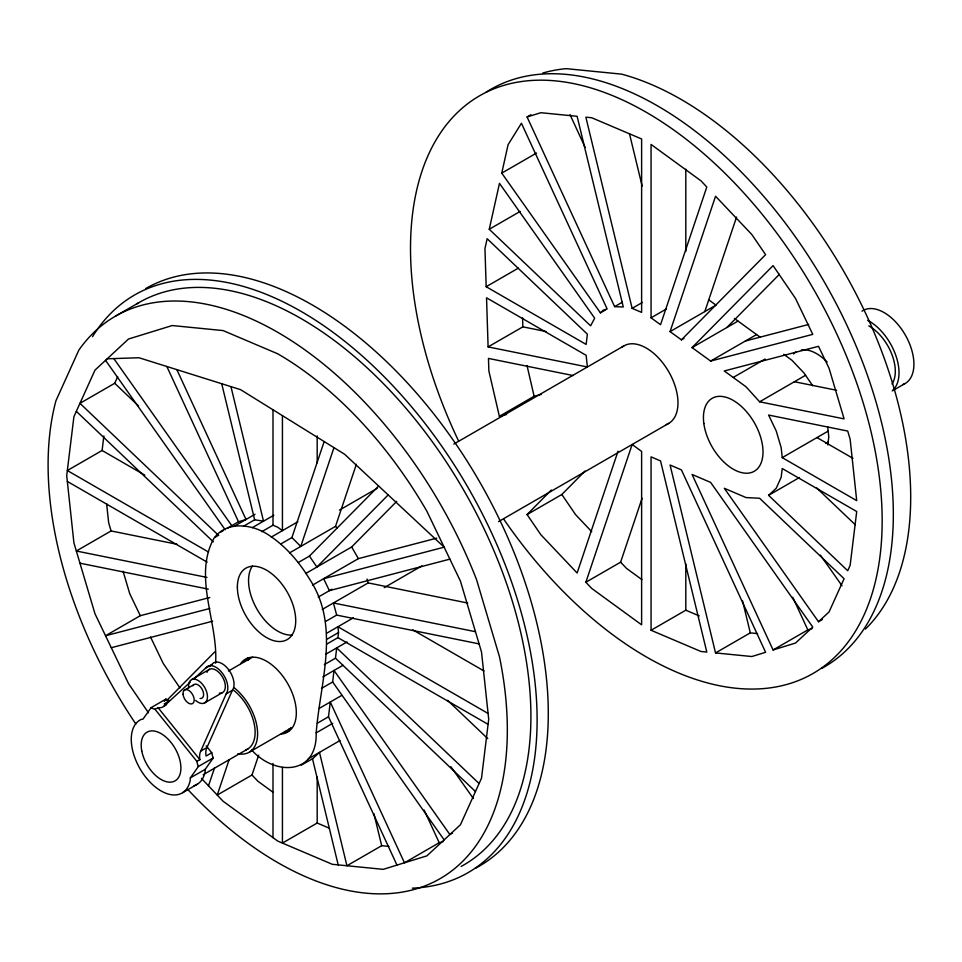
<?xml version="1.0" encoding="UTF-8"?>
<svg xmlns="http://www.w3.org/2000/svg" width="962" height="962" viewBox="0 0 962 962"><rect width="100%" height="100%" fill="white"/><g stroke="black" fill="none" stroke-linecap="round" stroke-linejoin="round"><path stroke-width="1.44" d="M206.193 745.815L211.772 752.753A17.556 10.137 60 0 0 213.239 757.924L198.352 766.522L190.332 777.921L190.175 780.531A42.124 24.327 60 0 1 146.152 777.717A42.124 24.327 60 0 1 141.101 719.468L143.037 719.083L151.058 707.683L165.945 699.085A17.556 10.137 60 0 0 169.709 700.637L164.201 703.968L164.899 704.088A17.556 10.137 60 0 0 166.618 704.124M213.239 757.924L205.231 769.323L205.074 771.933A42.124 24.327 60 0 1 194.059 785.689M251.695 750.059C274.855 775.961 317.34 775.384 316.185 732.876C320.238 681.445 340.596 626.118 309.548 579.064C298.617 561.062 284.56 544.841 266.546 533.669C250.288 523.869 226.298 521.2 213.877 538.371C192.857 576.923 218.254 622.426 215.596 663.167M396.969 865.103L328.511 716.762L330.267 702.032L404.461 862.794L439.213 842.724L443.422 841.425M444.143 839.886L332.648 681.974L334.018 670.454L449.879 834.547L452.453 833.068M475.468 791.534L335.473 658.188L336.7 647.907L479.088 783.537M326.755 644.095L337.927 637.65L338.528 632.551L337.915 626.755L488.083 713.455M208.453 552.008L67.34 470.538L102.092 450.469L103.86 435.93M827.813 444.937L828.787 436.928L827.705 426.839M489.249 229.269L499.482 183.357L594.672 318.169L590.62 325.829L489.249 229.269L520.141 211.436M501.755 173.124L508.104 144.661L521.428 123.244L607.142 308.958L603.33 310.137L600.408 312.842L501.755 173.124L536.507 153.066M208.501 785.834L214.646 767.532M280.736 544.023L291.907 537.566L324.17 441.546M229.148 759.631L217.244 795.057L251.996 774.999L258.658 755.158M333.97 447.631L300.769 546.428L291.907 537.566M289.598 552.873L335.522 526.358L356.385 464.261M618.037 451.214L577.116 573.015L540.836 534.704L527.08 514.574L551.334 490.019M585.858 582.238L632.142 444.492L641.618 451.406L641.618 624.819L591.726 588.431L585.858 582.238L620.61 562.181L642.087 498.268M670.069 331.613L715.548 196.236L751.839 234.536L765.596 254.665L681.421 339.851L670.069 331.613L715.993 305.11L708.85 299.928M704.821 311.556L736.567 217.063M198.352 766.522A17.556 10.137 60 0 1 197.126 762.625L196.885 761.399L199.855 759.631A17.556 10.137 60 0 1 200.769 751.057L226.226 693.83A16.847 9.728 60 0 0 221.861 672.522A16.847 9.728 60 0 0 205.591 668.157L193.542 679.16M211.772 752.753L206.06 756.048A17.556 10.137 60 0 1 206.974 747.474L232.431 690.259A16.847 9.728 60 0 0 228.066 668.939A16.847 9.728 60 0 0 211.796 664.586L205.591 668.157M218.747 535.545L79.954 403.343L114.706 383.285L117.713 376.635M164.346 701.37L165.945 699.085M166.642 700.577L214.718 651.935M298.256 562.542L309.427 556.084L378.655 486.026M388.179 494.925L316.907 567.039L309.427 556.084M305.736 573.496L351.659 546.981L396.729 501.37M692.075 347.595L773.075 265.62L795.538 298.485L812.758 334.355L710.641 361.063L692.075 347.595L737.998 321.08M527.08 514.574L561.832 494.504L585.04 471.019M726.827 327.537L779.424 274.302M768.59 495.346L776.214 488.263L781.168 477.308L782.238 468.53L856.709 511.531L850.143 565.343L847.714 570.719L768.59 495.346L799.47 477.501M818.506 621.729L829.064 611.94L844.095 578.715L759.631 498.268L746.067 497.57L724.278 488.275L818.506 621.729L822.366 619.504M151.058 707.683A17.556 10.137 60 0 0 154.822 709.234L158.694 707.671A17.556 10.137 60 0 0 163.985 706.156L190.26 682.166M209.608 666.582L211.796 664.586M115.356 316.221L138.937 302.609M527.08 116.967L540.836 112.71L577.116 116.306L623.28 306.974L614.622 306.65L527.08 116.967L530.94 114.731M486.171 286.712L586.135 344.42L587.385 334.199L487.145 238.708L484.956 248.545L486.171 286.712L518.35 268.133M177.14 544.3L111.087 530.94L76.335 551.01L206.974 577.416M488.107 346.909L587.385 366.979L586.135 355.315L486.531 297.799L488.107 346.909L522.859 326.839L546.212 331.565M220.623 532.118L223.1 530.687M227.345 528.234L238.516 521.789L246.007 519.468L176.852 369.636M600.408 312.842L605.555 309.872M214.875 537.445L217.352 536.014M234.836 525.925L255.014 514.273M614.622 306.65L622.354 302.188M243.482 526.25L254.653 519.793L263.516 521.176L230.952 386.628M252.345 527.633L273.821 515.235M632.142 308.357L641.618 312.385L641.618 138.973L591.726 117.761L585.858 117.172L632.142 308.357L642.436 302.417M261.832 531.661L272.992 525.216L277.717 527.212L282.431 530.663L282.431 415.632M271.26 537.109L297.871 521.741M651.058 317.821L651.058 144.42L700.949 180.808L706.805 187.001L660.545 324.711L651.058 317.821L666.498 308.898M209.812 597.498L140.296 615.692L105.543 635.75L209.824 608.477M573.111 375.541L488.468 358.429L488.876 370.983L499.374 416.33L534.126 396.272L541.341 394.384M339.454 510.113L377.128 488.359M453.775 444.107L623.953 345.863M681.421 339.851L683.994 338.371M312.47 585.149L358.393 558.633L436.784 538.131M710.641 361.063L756.565 334.56M318.218 597.101L331.962 589.177M191.642 679.617L209.512 669.299M322.258 609.427L368.181 582.912L467.76 603.042M184.223 690.235L193.651 684.788M163.985 706.156L166.462 704.725M733.212 377.453L746.067 386.82L759.631 401.803L844.095 418.867L829.064 368.302L818.506 346.308L724.278 370.959L733.212 377.453L765.103 359.042M228.475 671.007L249.952 658.597M325.493 621.536L336.664 615.091L479.088 643.879M384.211 587.638L421.885 565.884M498.532 521.632L668.71 423.388M204.425 703.018L222.294 692.7M326.743 633.2L353.355 617.832M226.226 693.83L232.431 690.259M327.357 639.008L338.528 632.551M759.631 401.803L805.555 375.288M325.529 654.352L347.005 641.967M324.314 664.646L335.473 658.188M322.847 676.911L343.025 665.259M200.769 751.057L206.974 747.474M321.476 688.431L332.648 681.974M190.332 777.921L205.231 769.323M203.21 774.711L248.136 748.773M319.095 708.477L341.847 695.346M249.867 751.839L291.57 727.753A40.368 23.304 60 0 1 288.961 729.088M182.648 792.688L197.535 784.09M892.231 390.933L904.641 383.766M317.34 723.22L328.511 716.762M782.238 457.635L856.709 500.637L850.143 439.225L847.714 431.06L768.59 415.055L776.214 430.94L781.168 447.631L782.238 457.635L828.162 431.12M316.185 732.876L332.768 723.304M825.685 443.446L828.162 442.015M308.309 758.838L340.079 740.499M301.31 765.127L312.818 758.573L319.48 752.38L346.933 865.752L381.686 845.694L388.937 846.416M329.317 828.186L317.183 823.027L282.431 843.085L282.431 767.472M651.058 630.266L700.949 651.49L706.805 652.068L660.545 460.942L651.058 456.866L651.058 630.266L685.81 610.197L699.29 615.933M715.548 652.933L751.839 656.529L765.596 652.284L681.421 469.889L670.069 465.019L715.548 652.933L750.3 632.864L757.563 633.585M773.075 649.963L795.538 643.037L812.758 627.056L710.641 482.419L692.075 474.458L773.075 649.963L807.827 629.906L812.048 628.607M745.394 341.005L808.681 324.447M499.374 416.33L506.589 414.442M111.291 647.715L212.638 621.199M449.879 559.138L329.389 590.656L323.641 578.703L444.143 547.174L344.624 454.256L240.56 389.646L139.021 357.756L107.203 358.79M794.384 381.734L836.615 390.271M475.468 631.697L333.429 602.982L336.664 615.091M79.954 563.191L208.285 589.129M816.991 437.578L852.945 458.333M102.092 450.469L144.817 475.144M412.794 629.857L484.006 670.971M67.34 481.433L207.143 562.145M337.927 637.65L488.083 724.35M734.451 318.506L759.968 337.025M783.814 354.353L791.991 360.317L803.967 372.955L812.662 385.69M641.919 579.629L626.478 568.362L620.61 562.181M273.304 792.447L257.852 781.192L251.996 774.999M816.341 487.662L855.362 524.831M114.706 383.285L138.564 406M447.546 700.312L487.758 738.624M76.335 411.351L213.323 541.846M591.714 531.673L575.589 514.646L561.832 494.504M335.522 526.358L337.361 528.306M201.443 778.39L223.1 801.25L277.717 841.077L332.323 864.309L383.213 869.347L426.912 855.855L460.437 824.759L481.517 778.174L488.708 719.263L481.517 652.056L460.437 581.12L426.912 511.303A298.388 172.282 60 0 0 277.717 353.8L223.1 330.579L172.21 325.541L128.511 339.021L94.985 370.13L73.906 416.714L66.715 475.625L73.906 542.833L94.985 613.768L128.511 683.585L148.473 712.794M157.96 707.539L199.868 759.679M154.978 709.259L196.885 761.399M820.406 555.134L842.015 585.75M450.913 766.726L473.4 798.568M113.805 358.573L231.794 525.673M105.543 360.329L225.18 529.773M351.659 546.981L358.393 558.633M179.906 687.854L163.263 663.515L150.505 636.952M140.296 615.692L129.738 593.698L123.064 571.224M570.021 114.634L585.136 147.39M792.76 597.258L807.827 629.906M424.122 810.028L439.213 842.724M166.847 366.486L238.516 521.789M367.039 579.076L368.181 582.912M111.087 530.94L108.658 522.775L106.626 503.763M629.449 133.598L642.159 186.135M742.544 600.817L750.3 632.864M373.941 813.72L381.686 845.694M221.717 383.73L254.653 519.793M312.47 758.669L338.191 864.886M527.008 365.548L534.126 396.272M522.57 317.917L522.859 326.839M685.81 169.204L685.81 251.419M685.81 563.864L685.81 610.197M317.183 435.906L317.183 462.794M317.183 777.068L317.183 823.027M272.992 409.776L272.992 525.216M272.992 763.515L272.992 837.637M862 311.183A42.124 24.327 60 0 1 905.735 335.786A42.124 24.327 60 0 1 902.885 384.535M867.688 320.346A42.124 24.327 60 0 1 895.586 354.786A42.124 24.327 60 0 1 892.868 390.163M208.694 669.817A13.336 7.696 60 0 1 223.593 679.124A13.336 7.696 60 0 1 219.3 693.121M206.962 672.366A13.336 7.696 60 0 1 207.996 670.502M188.756 687.902A13.336 7.696 60 0 1 197.727 680.254A13.336 7.696 60 0 1 207.407 697.967A13.336 7.696 60 0 1 195.599 700.432M192.905 685.81A7.9 4.557 60 0 1 202.044 689.129A7.9 4.557 60 0 1 200.096 698.508M793.53 353.92A40.368 23.304 60 0 1 795.814 352.044M801.322 349.964A40.368 23.304 60 0 1 803.402 349.783M804.472 349.783A40.368 23.304 60 0 1 827.128 362.049M868.806 325.902A36.857 21.284 60 0 1 891.594 353.667A36.857 21.284 60 0 1 892.039 384.006M234.403 687.962A40.368 23.304 60 0 1 257.551 731.637A40.368 23.304 60 0 1 237.879 753.703M233.838 690.427A36.857 21.284 60 0 1 254.281 724.206A36.857 21.284 60 0 1 245.755 749.999M247.667 660.473A40.368 23.304 60 0 1 252.561 657.274M288.768 730.976A42.124 24.327 60 0 1 284.56 731.625M244.661 661.543A42.124 24.327 60 0 1 248.22 657.683M292.292 635.028A41.246 23.809 60 0 1 257.094 609.355A41.246 23.809 60 0 1 252.453 566.017M92.52 336.676A333.501 192.544 60 0 1 467.484 486.592A333.501 192.544 60 0 1 412.337 888.166M136.472 304.076A324.723 187.482 60 0 1 463.66 490.091A324.723 187.482 60 0 1 461.159 866.437M145.719 288.564A333.501 192.544 60 0 1 481.06 484.319A333.501 192.544 60 0 1 475.468 868.265M187.782 789.477A324.723 187.482 60 0 0 428.27 884.547A324.723 187.482 60 0 0 499.506 656.866L476.563 579.677A324.723 187.482 60 0 0 78.86 350.072L55.928 400.769A324.723 187.482 60 0 0 135.834 724.001M240.74 663.527A42.124 24.327 60 0 1 287.602 683.453A42.124 24.327 60 0 1 281.433 734.006M621.741 347.414A44.757 25.842 60 0 1 668.71 371.705A44.757 25.842 60 0 1 666.257 424.519M542.724 73.088A324.723 187.482 60 0 1 566.281 68.663L621.656 74.146A324.723 187.482 60 0 1 871.007 325.204A324.723 187.482 60 0 1 865.391 629.088M458.597 441.017A333.501 192.544 60 0 1 595.646 89.418A333.501 192.544 60 0 1 876.647 576.118A333.501 192.544 60 0 1 503.631 519.011M485.882 92.34A333.501 192.544 60 0 1 823.015 279.75A333.501 192.544 60 0 1 821.764 668.386M183.057 694.311A7.9 4.557 60 0 0 191.943 703.859A7.9 4.557 60 0 0 190.813 692.111A7.9 4.557 60 0 0 183.057 694.311M141.787 751.021A28.078 16.21 60 0 0 174.88 780.964A28.078 16.21 60 0 0 166.462 737.589A28.078 16.21 60 0 0 141.787 751.021M703.847 423.557A42.124 24.327 60 0 0 752.2 472.246A42.124 24.327 60 0 0 743.602 408.537A42.124 24.327 60 0 0 703.847 423.557M237.373 587.048A41.246 23.809 60 0 0 281.132 641.474A41.246 23.809 60 0 0 281.132 583.14A41.246 23.809 60 0 0 237.373 587.048"/></g></svg>
